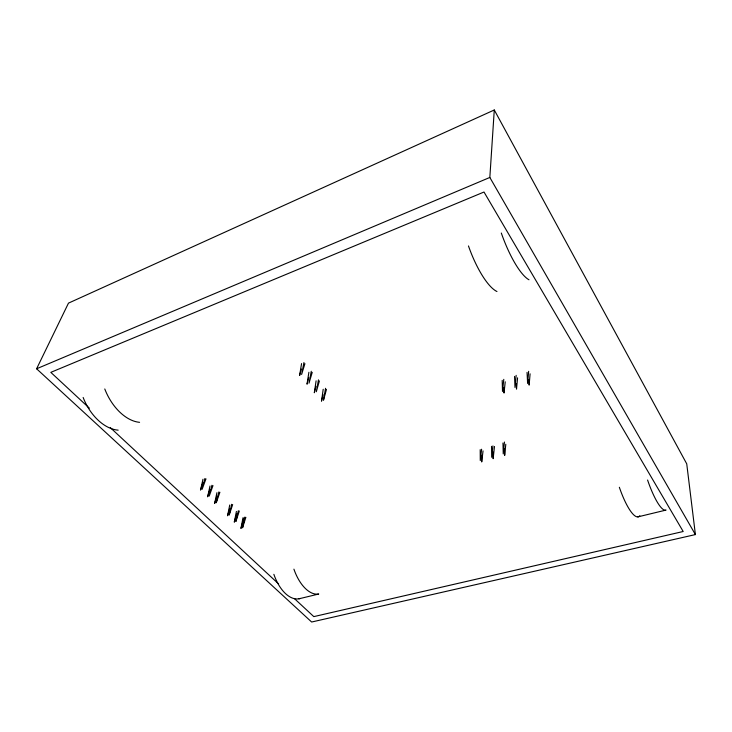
<?xml version="1.0" encoding="UTF-8"?>
<svg xmlns="http://www.w3.org/2000/svg" width="732" height="732" viewBox="0 0 732 732"><rect width="100%" height="100%" fill="white"/><g stroke="black" fill="none" stroke-linecap="round" stroke-linejoin="round"><path stroke-width="1.1" d="M695.4 534.58L489.836 177.455L494.283 109.983L68.479 303.13L36.6 368.782L311.649 622.017L695.4 534.58L686.735 463.85L494.283 109.983M530.087 373.823L529.135 385.114L528.806 379.441M528.66 371.307L527.616 383.449L527.049 372.378M516.152 375.351L514.989 387.457L514.55 376.404M517.579 377.84L516.508 389.104L516.261 383.44M504.458 442.018L503.25 453.941L502.966 442.988M505.794 444.26L504.687 455.386L504.485 448.634M505.226 381.811L504.028 393.057L503.854 387.402M503.79 379.341L502.5 391.419L502.198 380.393M492.947 445.916L491.703 457.262L491.529 446.337M494.475 446.483L493.139 458.699L493.011 451.955M481.619 449.228L480.274 460.547L480.21 449.649M483.038 450.894L481.72 461.965L481.665 455.24M323.205 389.268L321.504 401.173L323.077 394.658M316.105 380.841L314.321 392.745L315.959 386.24M308.895 372.277L307.019 384.19L308.721 377.694M301.566 363.584L299.608 375.498L301.374 369.01M325.566 388.299L323.48 400.184L326.49 389.351M318.475 379.853L316.306 391.748L319.417 380.924M242.987 517.744L240.947 528.477L243.948 518.018M311.274 371.27L309.014 383.175L312.235 372.359M236.409 511.412L234.295 522.172L236.765 513.791M303.954 362.55L301.602 374.455L304.933 363.658M229.738 504.998L227.56 515.776L229.784 508.438M216.928 492.673L214.613 503.479L216.956 496.131M244.891 517.067L242.539 527.79L245.87 517.341M210.002 486.011L207.614 496.827L210.011 489.479M238.312 510.726L235.896 521.468L239.309 511.009M202.974 479.25L200.513 490.083L202.974 482.736M231.651 504.302L229.162 515.063L232.657 504.595M218.85 491.95L216.224 502.747L219.893 492.261M211.923 485.27L209.215 496.086L212.985 485.6M204.905 478.499L202.114 489.324L205.976 478.838M36.6 368.782L489.836 177.455M298.94 598.803L318.731 594.018A36.243 19.178 76.2 0 1 293.916 569.148M637.856 516.884L666.102 510.058M89.331 408.136L50.81 372.359L483.998 192.022L683.185 531.505L313.808 616.619L294.548 598.721M110.276 427.589L278.627 583.944M496.955 291.51A52.301 15.582 69.9 0 1 468.471 245.952M528.989 279.78A53.107 14.247 70.1 0 1 501.31 233.032M139.583 422.318A43.417 27.276 66 0 1 104.777 388.967M118.172 430.151A42.886 27.789 65.6 0 1 83.146 397.467M300.303 598.465A35.868 19.618 76.5 0 1 273.86 574.318M639.814 515.74A42.282 10.257 73.9 0 1 619.345 487.274M665.452 510.222A42.804 9.324 73.7 0 1 647.573 480.018"/></g></svg>
